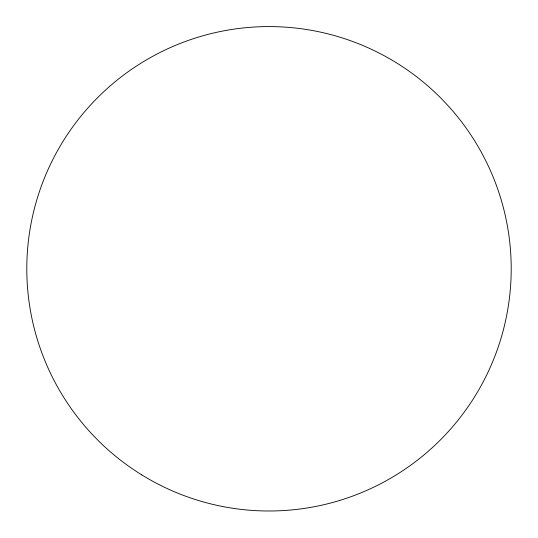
<?xml version="1.0" encoding="UTF-8"?>
<svg xmlns="http://www.w3.org/2000/svg" width="538" height="538" viewBox="0 0 538 538"><rect width="100%" height="100%" fill="white"/><g stroke="black" fill="none" stroke-linecap="round" stroke-linejoin="round"><path stroke-width="0.81" d="M141.736 474.866A242.208 242.208 0 0 0 511.1 275.967A242.208 242.208 0 0 0 154.164 55.535A242.208 242.208 0 0 0 141.736 474.866"/></g></svg>
